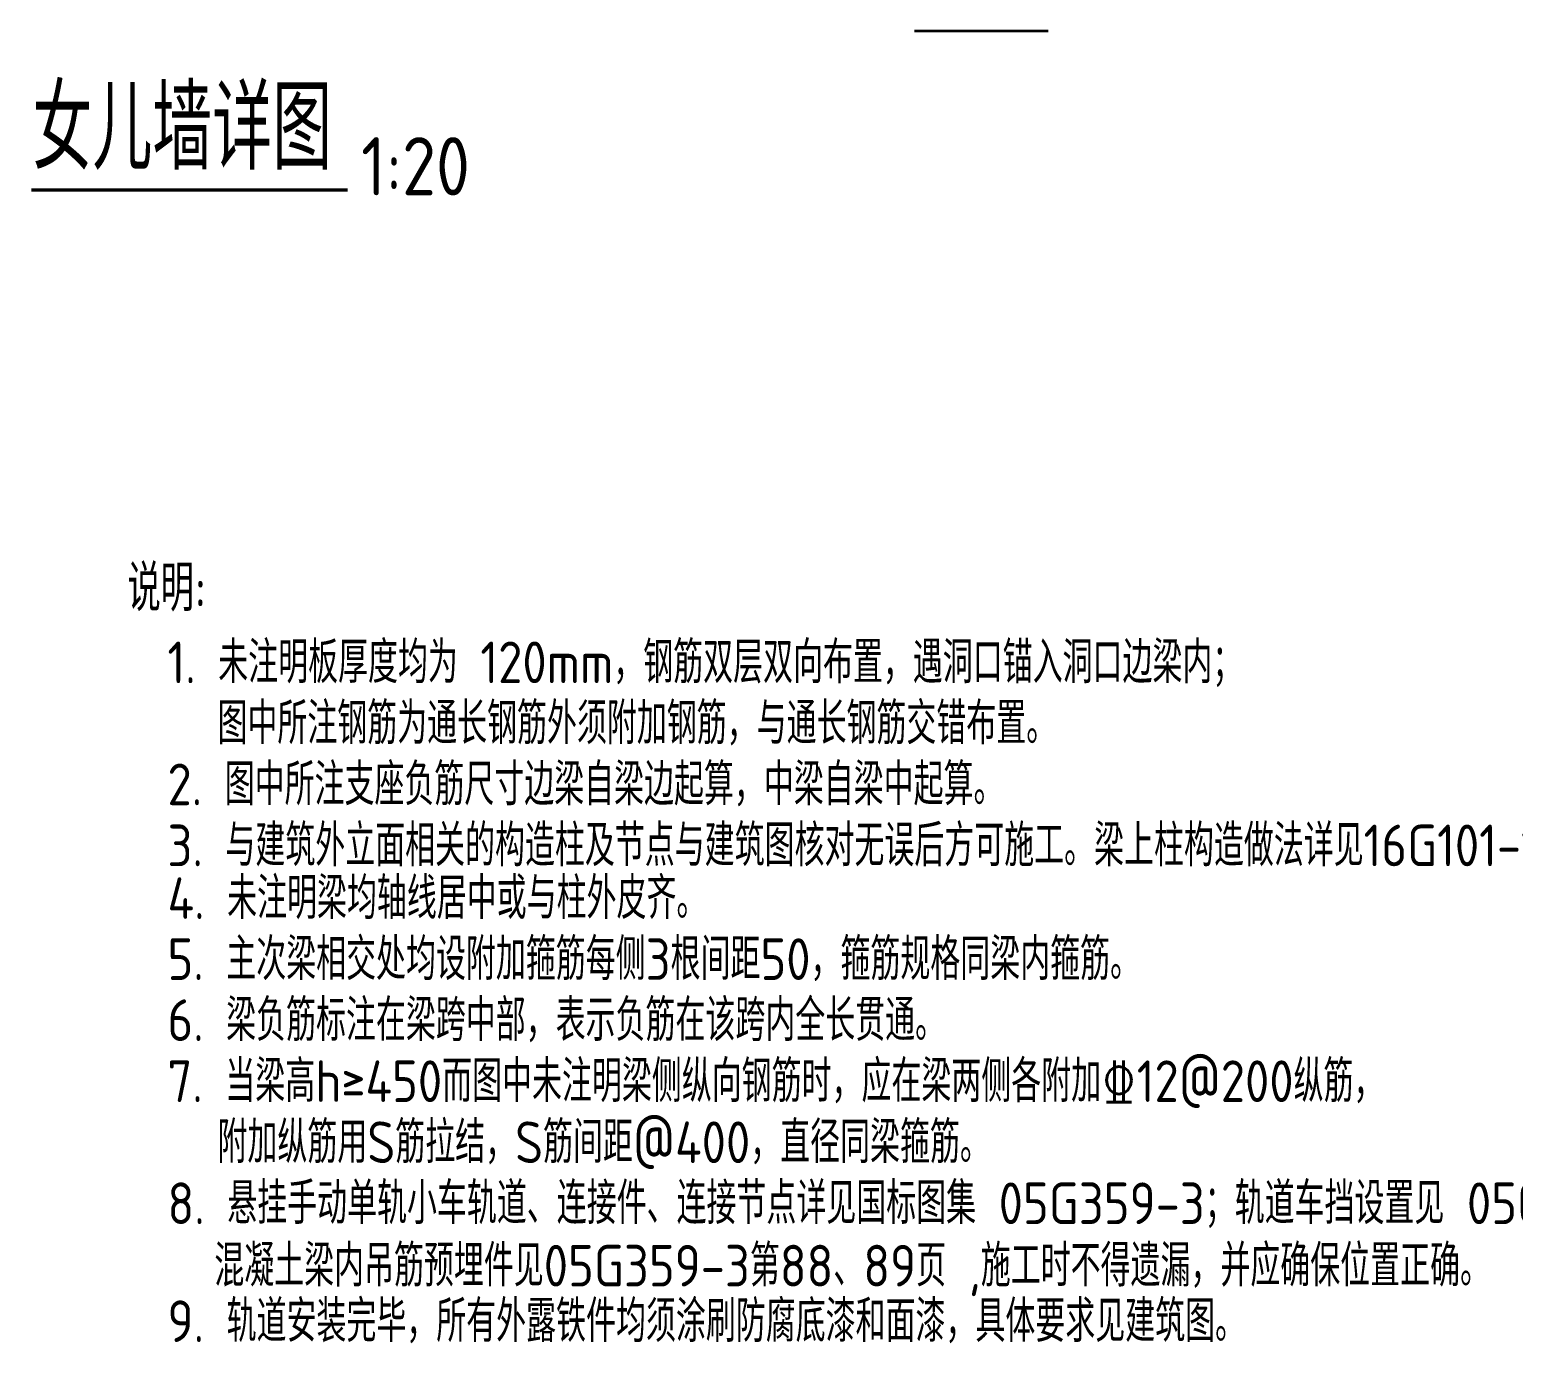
# Model space of a CAD drawing. Header units: millimetres. Extents: x 893615 to 896608, y 39650 to 40458.
# Drawn here: x 896342.8 to 896503.3, y 39787.2 to 39929.3 of the extents above; entities that cross this region are included whole.
import ezdxf

# ---------------------------------------------------------------- set-up
doc = ezdxf.new("R2010")
doc.units = ezdxf.units.MM
doc.header["$LTSCALE"] = 1000
doc.header["$MEASUREMENT"] = 0
doc.layers.add('文字', color=7, linetype='Continuous')
doc.styles.add('GBHZ', font='gbenor.shx', dxfattribs={"width": 0.9, "bigfont": 'gbcbig.shx'})

msp = doc.modelspace()

# ---------------------------------------------------------------- linework, layer by layer
at = {"layer": '文字', "color": 6, "const_width": 0.288}
msp.add_lwpolyline([(896438.505, 39929.133), (896452.991, 39929.133)], dxfattribs=at)
at = {"layer": '文字', "color": 6, "const_width": 0.36, "elevation": 0.065}
msp.add_lwpolyline([(896342.977, 39911.939), (896377.212, 39911.939)], dxfattribs=at)

# ---------------------------------------------------------------- texts
at = {"style": 'GBHZ'}
for s, height, p in [('说明:', 5, (896353.374, 39866.39)), ('1. 未注明板厚度均为 120mm，钢筋双层双向布置，遇洞口锚入洞口边梁内；', 4.5, (896357.706, 39858.608)), ('图中所注钢筋为通长钢筋外须附加钢筋，与通长钢筋交错布置。', 4.5, (896363.115, 39852.008)), ('2. 图中所注支座负筋尺寸边梁自梁边起算，中梁自梁中起算。', 4.5, (896357.706, 39845.408)), ('3. 与建筑外立面相关的构造柱及节点与建筑图核对无误后方可施工。梁上柱构造做法详见16G101-1第65页。', 4.5, (896357.706, 39838.808)), ('4. 未注明梁均轴线居中或与柱外皮齐。', 4.5, (896357.706, 39833.108)), ('5. 主次梁相交处均设附加箍筋每侧3根间距50，箍筋规格同梁内箍筋。', 4.5, (896357.706, 39826.508)), ('6. 梁负筋标注在梁跨中部，表示负筋在该跨内全长贯通。', 4.5, (896357.706, 39819.908)), ('7. 当梁高h≥450而图中未注明梁侧纵向钢筋时，应在梁两侧各附加%%13212@200纵筋，', 4.5, (896357.706, 39813.308)), ('附加纵筋用S筋拉结，S筋间距@400，直径同梁箍筋。', 4.5, (896363.115, 39806.708)), ('8. 悬挂手动单轨小车轨道、连接件、连接节点详见国标图集 05G359-3；轨道车挡设置见 05G359-3第11页；', 4.5, (896357.706, 39800.108)), ('混凝土梁内吊筋预埋件见05G359-3第88、89页 ,施工时不得遗漏，并应确保位置正确。', 4.5, (896362.768, 39793.358)), ('9. 轨道安装完毕，所有外露铁件均须涂刷防腐底漆和面漆，具体要求见建筑图。', 4.5, (896357.706, 39787.358))]:
    msp.add_text(s, height=height, dxfattribs=at).set_placement(p)
at = {"layer": '文字', "color": 6, "style": 'GBHZ'}
for s, height, p in [('女儿墙详图', 9, (896343.106, 39914.134, 0.065)), ('1:20', 6.3, (896378.645, 39911.353, 0.065))]:
    msp.add_text(s, height=height, dxfattribs=at).set_placement(p)

doc.saveas('drawing.dxf')
